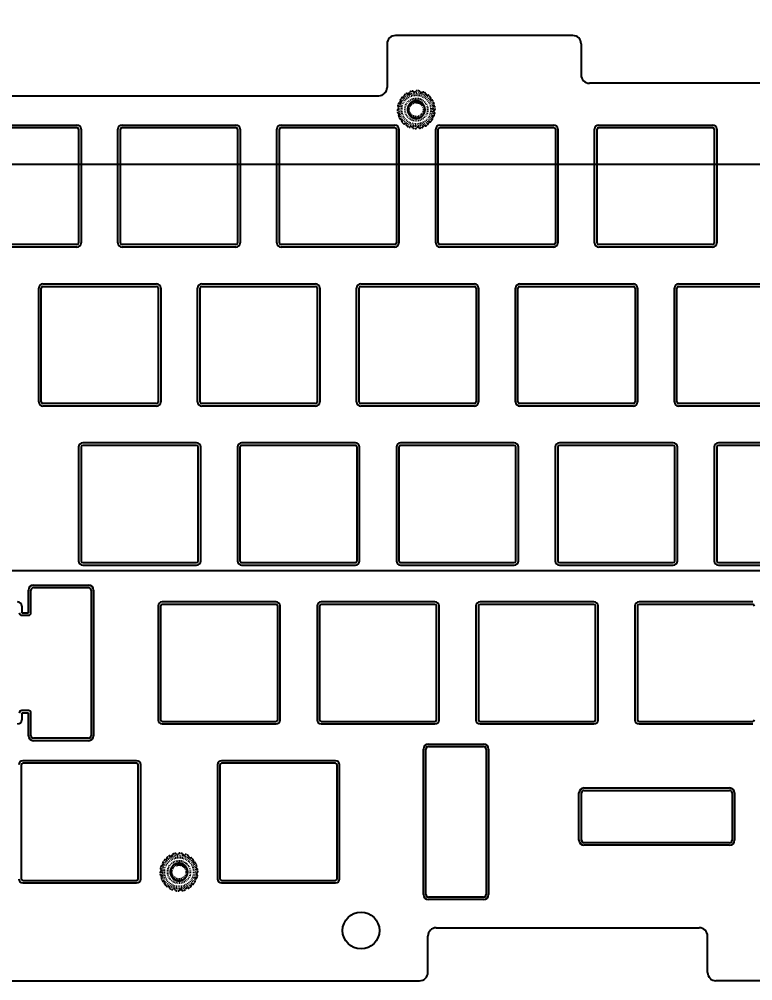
# Model space of a CAD drawing. Header units: inches. Extents: x 1466 to 2567, y -36 to 323.
# Drawn here: x 1622.4 to 1710.1, y 131.8 to 246.7 of the extents above; entities that cross this region are included whole.
import ezdxf

# ---------------------------------------------------------------- set-up
doc = ezdxf.new("R2010")
doc.units = ezdxf.units.IN
doc.header["$LTSCALE"] = 0.909449
doc.header["$MEASUREMENT"] = 0
doc.header["$PDMODE"] = 3
doc.header["$PDSIZE"] = 0.3125
doc.linetypes.add('HIDDEN', pattern=[0.2, 0.1, -0.1])
doc.linetypes.add('PHANTOM', pattern=[0.8, 0.45, -0.05, 0.1, -0.05, 0.1, -0.05])
doc.layers.get('0').update_dxf_attribs({"linetype": 'CONTINUOUS'})
doc.layers.get('Defpoints').update_dxf_attribs({"linetype": 'CONTINUOUS'})
doc.layers.add('DEFAULT_2', color=8, linetype='HIDDEN')
doc.layers.add('DEFAULT_3', color=7, linetype='PHANTOM')
doc.styles.get("Standard").update_dxf_attribs({"font": 'txt', "width": 0.8})
doc.dimstyles.get("Standard").update_dxf_attribs({"dimtxt": 6, "dimasz": 4.5, "dimexe": 1, "dimexo": 1, "dimgap": 0.09, "dimtad": 0, "dimzin": 1, "dimdsep": 46, "dimtxsty": 'STANDARD', "dimcen": 0.09, "dimclrd": 5, "dimclre": 5, "dimclrt": 1, "dimadec": 0, "dimazin": 0, "dimtp": 0.01, "dimtm": 0.01, "dimtfac": 1, "dimtofl": 0, "dimtmove": 0, "dimatfit": 3, "dimfxl": 1, "dimtolj": 1, "dimtzin": 4, "dimarcsym": 0})

# ---------------------------------------------------------------- blocks, each defined once
blk = doc.blocks.new('*D4')
at = {"layer": 'DEFAULT_3', "color": 3, "linetype": 'ByBlock', "lineweight": -2}
for p, q in [((1618.45, 233.77), (1618.45, 246.94)), ((1611.26, 233.77), (1619.45, 233.77)), ((1618.45, 224.27), (1618.45, 229.27)), ((1611.26, 219.77), (1619.45, 219.77))]:
    blk.add_line(p, q, dxfattribs=at)
at = {"layer": 'DEFAULT_3', "color": 3, "linetype": 'ByBlock'}
for points in [[(1617.7, 229.27), (1619.2, 229.27), (1618.45, 233.77)], [(1617.7, 224.27), (1619.2, 224.27), (1618.45, 219.77)]]:
    blk.add_solid(points, dxfattribs=at)
at = {"layer": 'Defpoints', "color": 0, "linetype": 'ByBlock'}
for p in [(1610.26, 233.77), (1618.45, 233.77), (1610.26, 219.77)]:
    blk.add_point(p, dxfattribs=at)
at = {"layer": 'DEFAULT_3', "color": 3, "linetype": 'ByBlock', "insert": (1618.45, 261.99), "char_height": 6, "attachment_point": 5, "rotation": 90}
blk.add_mtext('\\A1;14.00{\\H0.7x;\\S+0.05^ -0;}', dxfattribs=at)
blk = doc.blocks.new('*D5')
at = {"layer": 'DEFAULT_3', "color": 3, "linetype": 'ByBlock', "lineweight": -2}
for p, q in [((1592.19, 229.67), (1592.19, 230.36)), ((1592.19, 229.36), (1587.69, 229.36)), ((1876.6, 229.36), (1596.69, 229.36)), ((1881.1, 228.42), (1881.1, 228.36))]:
    blk.add_line(p, q, dxfattribs=at)
at = {"layer": 'DEFAULT_3', "color": 3, "linetype": 'ByBlock'}
for points in [[(1596.69, 230.11), (1596.69, 228.61), (1592.19, 229.36)], [(1876.6, 230.11), (1876.6, 228.61), (1881.1, 229.36)]]:
    blk.add_solid(points, dxfattribs=at)
at = {"layer": 'Defpoints', "color": 0, "linetype": 'ByBlock'}
for p in [(1881.1, 229.42), (1881.1, 229.36), (1592.19, 228.67)]:
    blk.add_point(p, dxfattribs=at)
at = {"layer": 'DEFAULT_3', "color": 3, "linetype": 'ByBlock', "insert": (1569.6, 229.36), "char_height": 6, "attachment_point": 5}
blk.add_mtext('\\A1;288.91%%P0.1', dxfattribs=at)
blk = doc.blocks.new('*D6')
at = {"layer": 'DEFAULT_3', "color": 3, "linetype": 'ByBlock', "lineweight": -2}
for p, q in [((1589.19, 187.77), (1589.19, 179.76)), ((1884.1, 187.77), (1884.1, 179.76)), ((1589.19, 180.76), (1584.69, 180.76)), ((1879.6, 180.76), (1593.69, 180.76))]:
    blk.add_line(p, q, dxfattribs=at)
at = {"layer": 'DEFAULT_3', "color": 3, "linetype": 'ByBlock'}
for points in [[(1593.69, 181.51), (1593.69, 180.01), (1589.19, 180.76)], [(1879.6, 181.51), (1879.6, 180.01), (1884.1, 180.76)]]:
    blk.add_solid(points, dxfattribs=at)
at = {"layer": 'Defpoints', "color": 0, "linetype": 'ByBlock'}
for p in [(1589.19, 188.77), (1884.1, 188.77), (1884.1, 180.76)]:
    blk.add_point(p, dxfattribs=at)
at = {"layer": 'DEFAULT_3', "color": 3, "linetype": 'ByBlock', "insert": (1566.6, 180.76), "char_height": 6, "attachment_point": 5}
blk.add_mtext('\\A1;294.91%%P0.1', dxfattribs=at)

msp = doc.modelspace()

# ---------------------------------------------------------------- linework, layer by layer
at = {"color": 7, "linetype": 'Continuous'}
for p, q in [((1666.342, 243.772), (1666.342, 238.572)), ((1688.542, 244.772), (1667.342, 244.772)), ((1689.542, 243.772), (1689.542, 240.072)), ((1800.562, 239.072), (1690.542, 239.072)), ((1594.191, 237.572), (1665.342, 237.572)), ((1615.657, 234.072), (1629.257, 234.072)), ((1615.657, 233.772), (1629.257, 233.772)), ((1629.457, 233.572), (1629.457, 219.972)), ((1629.757, 233.572), (1629.757, 219.972)), ((1634.157, 219.972), (1634.157, 233.572)), ((1634.457, 219.972), (1634.457, 233.572)), ((1634.657, 234.072), (1648.257, 234.072)), ((1634.657, 233.772), (1648.257, 233.772)), ((1648.457, 233.572), (1648.457, 219.972)), ((1648.757, 233.572), (1648.757, 219.972)), ((1653.157, 219.972), (1653.157, 233.572)), ((1653.457, 219.972), (1653.457, 233.572)), ((1653.657, 234.072), (1667.257, 234.072)), ((1653.657, 233.772), (1667.257, 233.772)), ((1667.457, 233.572), (1667.457, 219.972)), ((1667.757, 233.572), (1667.757, 219.972)), ((1672.157, 219.972), (1672.157, 233.572)), ((1672.457, 219.972), (1672.457, 233.572)), ((1672.657, 234.072), (1686.257, 234.072)), ((1672.657, 233.772), (1686.257, 233.772)), ((1686.457, 233.572), (1686.457, 219.972)), ((1686.757, 233.572), (1686.757, 219.972)), ((1691.157, 219.972), (1691.157, 233.572)), ((1691.457, 219.972), (1691.457, 233.572)), ((1691.657, 234.072), (1705.257, 234.072)), ((1691.657, 233.772), (1705.257, 233.772)), ((1705.457, 233.572), (1705.457, 219.972)), ((1705.757, 233.572), (1705.757, 219.972)), ((1629.257, 219.772), (1615.657, 219.772)), ((1648.257, 219.772), (1634.657, 219.772)), ((1667.257, 219.772), (1653.657, 219.772)), ((1686.257, 219.772), (1672.657, 219.772)), ((1705.257, 219.772), (1691.657, 219.772)), ((1629.257, 219.472), (1615.657, 219.472)), ((1648.257, 219.472), (1634.657, 219.472)), ((1667.257, 219.472), (1653.657, 219.472)), ((1686.257, 219.472), (1672.657, 219.472)), ((1705.257, 219.472), (1691.657, 219.472)), ((1625.187, 215.072), (1638.787, 215.072)), ((1644.187, 215.072), (1657.787, 215.072)), ((1663.187, 215.072), (1676.787, 215.072)), ((1682.187, 215.072), (1695.787, 215.072)), ((1701.187, 215.072), (1714.787, 215.072)), ((1624.687, 200.972), (1624.687, 214.572)), ((1624.987, 200.972), (1624.987, 214.572)), ((1625.187, 214.772), (1638.787, 214.772)), ((1638.987, 214.572), (1638.987, 200.972)), ((1639.287, 214.572), (1639.287, 200.972)), ((1643.687, 200.972), (1643.687, 214.572)), ((1643.987, 200.972), (1643.987, 214.572)), ((1644.187, 214.772), (1657.787, 214.772)), ((1657.987, 214.572), (1657.987, 200.972)), ((1658.287, 214.572), (1658.287, 200.972)), ((1662.687, 200.972), (1662.687, 214.572)), ((1662.987, 200.972), (1662.987, 214.572)), ((1663.187, 214.772), (1676.787, 214.772)), ((1676.987, 214.572), (1676.987, 200.972)), ((1677.287, 214.572), (1677.287, 200.972)), ((1681.687, 200.972), (1681.687, 214.572)), ((1681.987, 200.972), (1681.987, 214.572)), ((1682.187, 214.772), (1695.787, 214.772)), ((1695.987, 214.572), (1695.987, 200.972)), ((1696.287, 214.572), (1696.287, 200.972)), ((1700.687, 200.972), (1700.687, 214.572)), ((1700.987, 200.972), (1700.987, 214.572)), ((1701.187, 214.772), (1714.787, 214.772)), ((1638.787, 200.772), (1625.187, 200.772)), ((1638.787, 200.472), (1625.187, 200.472)), ((1657.787, 200.772), (1644.187, 200.772)), ((1657.787, 200.472), (1644.187, 200.472)), ((1676.787, 200.772), (1663.187, 200.772)), ((1676.787, 200.472), (1663.187, 200.472)), ((1695.787, 200.772), (1682.187, 200.772)), ((1695.787, 200.472), (1682.187, 200.472)), ((1714.787, 200.772), (1701.187, 200.772)), ((1714.787, 200.472), (1701.187, 200.472)), ((1629.452, 195.572), (1629.452, 181.972)), ((1629.752, 195.572), (1629.752, 181.972)), ((1643.552, 196.072), (1629.952, 196.072)), ((1643.552, 195.772), (1629.952, 195.772)), ((1643.752, 181.972), (1643.752, 195.572)), ((1644.052, 181.972), (1644.052, 195.572)), ((1648.452, 195.572), (1648.452, 181.972)), ((1648.752, 195.572), (1648.752, 181.972)), ((1662.552, 196.072), (1648.952, 196.072)), ((1662.552, 195.772), (1648.952, 195.772)), ((1662.752, 181.972), (1662.752, 195.572)), ((1663.052, 181.972), (1663.052, 195.572)), ((1667.452, 195.572), (1667.452, 181.972)), ((1667.752, 195.572), (1667.752, 181.972)), ((1681.552, 196.072), (1667.952, 196.072)), ((1681.552, 195.772), (1667.952, 195.772)), ((1681.752, 181.972), (1681.752, 195.572)), ((1682.052, 181.972), (1682.052, 195.572)), ((1686.452, 195.572), (1686.452, 181.972)), ((1686.752, 195.572), (1686.752, 181.972)), ((1700.552, 196.072), (1686.952, 196.072)), ((1700.552, 195.772), (1686.952, 195.772)), ((1700.752, 181.972), (1700.752, 195.572)), ((1701.052, 181.972), (1701.052, 195.572)), ((1705.452, 195.572), (1705.452, 181.972)), ((1705.752, 195.572), (1705.752, 181.972)), ((1719.552, 196.072), (1705.952, 196.072)), ((1719.552, 195.772), (1705.952, 195.772)), ((1629.952, 181.772), (1643.552, 181.772)), ((1648.952, 181.772), (1662.552, 181.772)), ((1667.952, 181.772), (1681.552, 181.772)), ((1686.952, 181.772), (1700.552, 181.772)), ((1705.952, 181.772), (1719.552, 181.772)), ((1629.952, 181.472), (1643.552, 181.472)), ((1648.952, 181.472), (1662.552, 181.472)), ((1667.952, 181.472), (1681.552, 181.472)), ((1686.952, 181.472), (1700.552, 181.472)), ((1705.952, 181.472), (1719.552, 181.472)), ((1623.457, 175.772), (1623.457, 178.472)), ((1623.757, 175.772), (1623.757, 178.472)), ((1624.057, 179.072), (1630.657, 179.072)), ((1624.057, 178.772), (1630.657, 178.772)), ((1630.957, 178.472), (1630.957, 161.072)), ((1631.257, 178.472), (1631.257, 161.072)), ((1653.062, 177.072), (1639.462, 177.072)), ((1672.062, 177.072), (1658.462, 177.072)), ((1691.062, 177.072), (1677.462, 177.072)), ((1710.062, 177.072), (1696.462, 177.072)), ((1622.657, 176.572), (1622.657, 175.772)), ((1638.962, 176.572), (1638.962, 162.972)), ((1639.262, 176.572), (1639.262, 162.972)), ((1653.062, 176.772), (1639.462, 176.772)), ((1653.262, 162.972), (1653.262, 176.572)), ((1653.562, 162.972), (1653.562, 176.572)), ((1657.962, 176.572), (1657.962, 162.972)), ((1658.262, 176.572), (1658.262, 162.972)), ((1672.062, 176.772), (1658.462, 176.772)), ((1672.262, 162.972), (1672.262, 176.572)), ((1672.562, 162.972), (1672.562, 176.572)), ((1676.962, 176.572), (1676.962, 162.972)), ((1677.262, 176.572), (1677.262, 162.972)), ((1691.062, 176.772), (1677.462, 176.772)), ((1691.262, 162.972), (1691.262, 176.572)), ((1691.562, 162.972), (1691.562, 176.572)), ((1695.962, 176.572), (1695.962, 162.972)), ((1696.262, 176.572), (1696.262, 162.972)), ((1710.062, 176.772), (1696.462, 176.772)), ((1622.657, 175.772), (1623.457, 175.772)), ((1622.657, 175.472), (1623.457, 175.472)), ((1623.457, 164.072), (1622.657, 164.072)), ((1622.657, 163.772), (1622.657, 162.972)), ((1623.457, 163.772), (1622.657, 163.772)), ((1623.457, 161.072), (1623.457, 163.772)), ((1623.757, 161.072), (1623.757, 163.772)), ((1639.462, 162.772), (1653.062, 162.772)), ((1639.462, 162.472), (1653.062, 162.472)), ((1658.462, 162.772), (1672.062, 162.772)), ((1658.462, 162.472), (1672.062, 162.472)), ((1677.462, 162.772), (1691.062, 162.772)), ((1677.462, 162.472), (1691.062, 162.472)), ((1696.462, 162.772), (1710.062, 162.772)), ((1696.462, 162.472), (1710.062, 162.472)), ((1630.657, 160.772), (1624.057, 160.772)), ((1630.657, 160.472), (1624.057, 160.472)), ((1671.282, 160.072), (1677.882, 160.072)), ((1670.682, 142.072), (1670.682, 159.472)), ((1670.982, 142.072), (1670.982, 159.472)), ((1671.282, 159.772), (1677.882, 159.772)), ((1678.182, 159.472), (1678.182, 142.072)), ((1678.482, 159.472), (1678.482, 142.072)), ((1622.592, 157.572), (1622.592, 143.972)), ((1636.392, 158.072), (1622.792, 158.072)), ((1636.392, 157.772), (1622.792, 157.772)), ((1636.592, 143.972), (1636.592, 157.572)), ((1636.892, 143.972), (1636.892, 157.572)), ((1646.057, 157.572), (1646.057, 143.972)), ((1646.357, 157.572), (1646.357, 143.972)), ((1660.157, 158.072), (1646.557, 158.072)), ((1660.157, 157.772), (1646.557, 157.772)), ((1660.357, 143.972), (1660.357, 157.572)), ((1660.657, 143.972), (1660.657, 157.572)), ((1689.282, 148.572), (1689.282, 154.222)), ((1689.582, 148.572), (1689.582, 154.222)), ((1689.882, 154.822), (1707.282, 154.822)), ((1689.882, 154.522), (1707.282, 154.522)), ((1707.582, 154.222), (1707.582, 148.572)), ((1707.882, 154.222), (1707.882, 148.572)), ((1707.282, 148.272), (1689.882, 148.272)), ((1707.282, 147.972), (1689.882, 147.972)), ((1622.792, 143.772), (1636.392, 143.772)), ((1646.557, 143.772), (1660.157, 143.772)), ((1622.792, 143.472), (1636.392, 143.472)), ((1646.557, 143.472), (1660.157, 143.472)), ((1677.882, 141.772), (1671.282, 141.772)), ((1677.882, 141.472), (1671.282, 141.472)), ((1672.222, 138.102), (1703.659, 138.102)), ((1671.222, 132.772), (1671.222, 137.102)), ((1704.659, 132.772), (1704.659, 137.102)), ((1608.222, 131.772), (1670.222, 131.772)), ((1767.659, 131.772), (1705.659, 131.772))]:
    msp.add_line(p, q, dxfattribs=at)
msp.add_circle((1663.222, 137.772), 2.2, dxfattribs=at)
for centre, radius, start, end in [((1667.342, 243.772), 1, 90, 180), ((1688.542, 243.772), 1, 0, 90), ((1690.542, 240.072), 1, 180, 270), ((1665.342, 238.572), 1, 270, 0), ((1629.257, 233.572), 0.5, 0, 90), ((1629.257, 233.572), 0.2, 0, 90), ((1634.657, 233.572), 0.5, 90, 180), ((1634.657, 233.572), 0.2, 90, 180), ((1648.257, 233.572), 0.5, 0, 90), ((1648.257, 233.572), 0.2, 0, 90), ((1653.657, 233.572), 0.5, 90, 180), ((1653.657, 233.572), 0.2, 90, 180), ((1667.257, 233.572), 0.5, 0, 90), ((1667.257, 233.572), 0.2, 0, 90), ((1672.657, 233.572), 0.5, 90, 180), ((1672.657, 233.572), 0.2, 90, 180), ((1686.257, 233.572), 0.5, 0, 90), ((1686.257, 233.572), 0.2, 0, 90), ((1691.657, 233.572), 0.5, 90, 180), ((1691.657, 233.572), 0.2, 90, 180), ((1705.257, 233.572), 0.5, 0, 90), ((1705.257, 233.572), 0.2, 0, 90), ((1629.257, 219.972), 0.5, 270, 0), ((1629.257, 219.972), 0.2, 270, 0), ((1634.657, 219.972), 0.5, 180, 270), ((1634.657, 219.972), 0.2, 180, 270), ((1648.257, 219.972), 0.5, 270, 0), ((1648.257, 219.972), 0.2, 270, 0), ((1653.657, 219.972), 0.5, 180, 270), ((1653.657, 219.972), 0.2, 180, 270), ((1667.257, 219.972), 0.5, 270, 0), ((1667.257, 219.972), 0.2, 270, 0), ((1672.657, 219.972), 0.5, 180, 270), ((1672.657, 219.972), 0.2, 180, 270), ((1686.257, 219.972), 0.5, 270, 0), ((1686.257, 219.972), 0.2, 270, 0), ((1691.657, 219.972), 0.5, 180, 270), ((1691.657, 219.972), 0.2, 180, 270), ((1705.257, 219.972), 0.5, 270, 0), ((1705.257, 219.972), 0.2, 270, 0), ((1625.187, 214.572), 0.5, 90, 180), ((1638.787, 214.572), 0.5, 0, 90), ((1644.187, 214.572), 0.5, 90, 180), ((1657.787, 214.572), 0.5, 0, 90), ((1663.187, 214.572), 0.5, 90, 180), ((1676.787, 214.572), 0.5, 0, 90), ((1682.187, 214.572), 0.5, 90, 180), ((1695.787, 214.572), 0.5, 0, 90), ((1701.187, 214.572), 0.5, 90, 180), ((1625.187, 214.572), 0.2, 90, 180), ((1638.787, 214.572), 0.2, 0, 90), ((1644.187, 214.572), 0.2, 90, 180), ((1657.787, 214.572), 0.2, 0, 90), ((1663.187, 214.572), 0.2, 90, 180), ((1676.787, 214.572), 0.2, 0, 90), ((1682.187, 214.572), 0.2, 90, 180), ((1695.787, 214.572), 0.2, 0, 90), ((1701.187, 214.572), 0.2, 90, 180), ((1625.187, 200.972), 0.5, 180, 270), ((1625.187, 200.972), 0.2, 180, 270), ((1638.787, 200.972), 0.5, 270, 0), ((1638.787, 200.972), 0.2, 270, 0), ((1644.187, 200.972), 0.5, 180, 270), ((1644.187, 200.972), 0.2, 180, 270), ((1657.787, 200.972), 0.5, 270, 360), ((1657.787, 200.972), 0.2, 270, 0), ((1663.187, 200.972), 0.5, 180, 270), ((1663.187, 200.972), 0.2, 180, 270), ((1676.787, 200.972), 0.5, 270, 360), ((1676.787, 200.972), 0.2, 270, 0), ((1682.187, 200.972), 0.5, 180, 270), ((1682.187, 200.972), 0.2, 180, 270), ((1695.787, 200.972), 0.5, 270, 0), ((1695.787, 200.972), 0.2, 270, 0), ((1701.187, 200.972), 0.5, 180, 270), ((1701.187, 200.972), 0.2, 180, 270), ((1629.952, 195.572), 0.5, 90, 180), ((1629.952, 195.572), 0.2, 90, 180), ((1643.552, 195.572), 0.5, 0, 90), ((1643.552, 195.572), 0.2, 0, 90), ((1648.952, 195.572), 0.5, 90, 180), ((1648.952, 195.572), 0.2, 90, 180), ((1662.552, 195.572), 0.5, 0, 90), ((1662.552, 195.572), 0.2, 0, 90), ((1667.952, 195.572), 0.5, 90, 180), ((1667.952, 195.572), 0.2, 90, 180), ((1681.552, 195.572), 0.5, 0, 90), ((1681.552, 195.572), 0.2, 0, 90), ((1686.952, 195.572), 0.5, 90, 180), ((1686.952, 195.572), 0.2, 90, 180), ((1700.552, 195.572), 0.5, 0, 90), ((1700.552, 195.572), 0.2, 0, 90), ((1705.952, 195.572), 0.5, 90, 180), ((1705.952, 195.572), 0.2, 90, 180), ((1629.952, 181.972), 0.5, 180, 270), ((1629.952, 181.972), 0.2, 180, 270), ((1643.552, 181.972), 0.5, 270, 0), ((1643.552, 181.972), 0.2, 270, 0), ((1648.952, 181.972), 0.5, 180, 270), ((1648.952, 181.972), 0.2, 180, 270), ((1662.552, 181.972), 0.5, 270, 360), ((1662.552, 181.972), 0.2, 270, 0), ((1667.952, 181.972), 0.5, 180, 270), ((1667.952, 181.972), 0.2, 180, 270), ((1681.552, 181.972), 0.5, 270, 360), ((1681.552, 181.972), 0.2, 270, 0), ((1686.952, 181.972), 0.5, 180, 270), ((1686.952, 181.972), 0.2, 180, 270), ((1700.552, 181.972), 0.5, 270, 0), ((1700.552, 181.972), 0.2, 270, 0), ((1705.952, 181.972), 0.5, 180, 270), ((1705.952, 181.972), 0.2, 180, 270), ((1624.057, 178.472), 0.6, 90, 180), ((1624.057, 178.472), 0.3, 90, 180), ((1630.657, 178.472), 0.6, 0, 90), ((1630.657, 178.472), 0.3, 0, 90), ((1622.157, 176.572), 0.5, 0, 90), ((1639.462, 176.572), 0.5, 90, 180), ((1653.062, 176.572), 0.5, 0, 90), ((1658.462, 176.572), 0.5, 90, 180), ((1672.062, 176.572), 0.5, 0, 90), ((1677.462, 176.572), 0.5, 90, 180), ((1691.062, 176.572), 0.5, 0, 90), ((1696.462, 176.572), 0.5, 90, 180), ((1639.462, 176.572), 0.2, 90, 180), ((1653.062, 176.572), 0.2, 0, 90), ((1658.462, 176.572), 0.2, 90, 180), ((1672.062, 176.572), 0.2, 0, 90), ((1677.462, 176.572), 0.2, 90, 180), ((1691.062, 176.572), 0.2, 0, 90), ((1696.462, 176.572), 0.2, 90, 180), ((1710.062, 176.572), 0.2, 0, 90), ((1622.657, 175.772), 0.3, 180, 270), ((1623.457, 175.772), 0.3, 270, 0), ((1622.657, 163.772), 0.3, 90, 180), ((1623.457, 163.772), 0.3, 0, 90), ((1622.157, 162.972), 0.5, 270, 0), ((1639.462, 162.972), 0.5, 180, 270), ((1639.462, 162.972), 0.2, 180, 270), ((1653.062, 162.972), 0.5, 270, 0), ((1653.062, 162.972), 0.2, 270, 0), ((1658.462, 162.972), 0.5, 180, 270), ((1658.462, 162.972), 0.2, 180, 270), ((1672.062, 162.972), 0.5, 270, 0), ((1672.062, 162.972), 0.2, 270, 0), ((1677.462, 162.972), 0.5, 180, 270), ((1677.462, 162.972), 0.2, 180, 270), ((1691.062, 162.972), 0.5, 270, 0), ((1691.062, 162.972), 0.2, 270, 0), ((1696.462, 162.972), 0.5, 180, 270), ((1696.462, 162.972), 0.2, 180, 270), ((1710.062, 162.972), 0.2, 270, 0), ((1624.057, 161.072), 0.6, 180, 270), ((1624.057, 161.072), 0.3, 180, 270), ((1630.657, 161.072), 0.6, 270, 0), ((1630.657, 161.072), 0.3, 270, 0), ((1671.282, 159.472), 0.6, 90, 180), ((1677.882, 159.472), 0.6, 0, 90), ((1671.282, 159.472), 0.3, 90, 180), ((1677.882, 159.472), 0.3, 0, 90), ((1622.792, 157.572), 0.5, 90, 180), ((1622.792, 157.572), 0.2, 90, 180), ((1636.392, 157.572), 0.5, 0, 90), ((1636.392, 157.572), 0.2, 0, 90), ((1646.557, 157.572), 0.5, 90, 180), ((1646.557, 157.572), 0.2, 90, 180), ((1660.157, 157.572), 0.5, 0, 90), ((1660.157, 157.572), 0.2, 0, 90), ((1689.882, 154.222), 0.6, 90, 180), ((1689.882, 154.222), 0.3, 90, 180), ((1707.282, 154.222), 0.6, 0, 90), ((1707.282, 154.222), 0.3, 0, 90), ((1689.882, 148.572), 0.6, 180, 270), ((1689.882, 148.572), 0.3, 180, 270), ((1707.282, 148.572), 0.6, 270, 0), ((1707.282, 148.572), 0.3, 270, 0), ((1622.792, 143.972), 0.5, 180, 270), ((1622.792, 143.972), 0.2, 180, 270), ((1636.392, 143.972), 0.5, 270, 0), ((1636.392, 143.972), 0.2, 270, 0), ((1646.557, 143.972), 0.5, 180, 270), ((1646.557, 143.972), 0.2, 180, 270), ((1660.157, 143.972), 0.5, 270, 0), ((1660.157, 143.972), 0.2, 270, 0), ((1671.282, 142.072), 0.6, 180, 270), ((1671.282, 142.072), 0.3, 180, 270), ((1677.882, 142.072), 0.6, 270, 0), ((1677.882, 142.072), 0.3, 270, 0), ((1672.222, 137.102), 1, 90, 180), ((1703.659, 137.102), 1, 0, 90), ((1670.222, 132.772), 1, 270, 0), ((1705.659, 132.772), 1, 180, 270)]:
    msp.add_arc(centre, radius, start, end, dxfattribs=at)
at = {"layer": 'DEFAULT_2', "color": 8, "linetype": 'HIDDEN'}
for p, q in [((1668.998, 237.862), (1669.044, 237.983)), ((1669.475, 238.099), (1669.575, 238.016)), ((1669.715, 238.029), (1669.799, 238.127)), ((1670.244, 238.088), (1670.31, 237.976)), ((1670.445, 237.94), (1670.559, 238.004)), ((1667.939, 236.871), (1667.896, 236.993)), ((1668.282, 237.361), (1668.152, 237.359)), ((1668.383, 237.589), (1668.381, 237.46)), ((1668.748, 237.846), (1668.871, 237.803)), ((1669.83, 236.762), (1669.83, 236.96)), ((1670.963, 237.815), (1670.987, 237.688)), ((1671.102, 237.607), (1671.23, 237.628)), ((1671.546, 237.313), (1671.525, 237.185)), ((1671.605, 237.07), (1671.732, 237.046)), ((1667.615, 235.943), (1667.713, 236.027)), ((1667.726, 236.167), (1667.643, 236.267)), ((1667.759, 236.698), (1667.88, 236.744)), ((1671.921, 236.641), (1671.857, 236.528)), ((1671.894, 236.393), (1672.005, 236.327)), ((1671.934, 235.658), (1672.016, 235.558)), ((1672.044, 235.882), (1671.946, 235.797)), ((1667.765, 235.432), (1667.654, 235.498)), ((1667.738, 235.183), (1667.802, 235.297)), ((1668.054, 234.755), (1667.927, 234.779)), ((1668.113, 234.512), (1668.134, 234.64)), ((1671.72, 234.954), (1671.763, 234.831)), ((1671.9, 235.126), (1671.779, 235.081)), ((1668.557, 234.217), (1668.429, 234.196)), ((1668.696, 234.01), (1668.672, 234.137)), ((1669.214, 233.884), (1669.101, 233.821)), ((1669.415, 233.737), (1669.349, 233.848)), ((1669.945, 233.796), (1669.86, 233.698)), ((1670.184, 233.726), (1670.084, 233.808)), ((1670.661, 233.963), (1670.616, 233.842)), ((1670.911, 233.979), (1670.788, 234.022)), ((1671.276, 234.235), (1671.278, 234.365)), ((1671.377, 234.464), (1671.507, 234.466)), ((1639.91, 146.221), (1639.78, 146.219)), ((1640.01, 146.449), (1640.008, 146.32)), ((1640.376, 146.706), (1640.498, 146.663)), ((1640.625, 146.722), (1640.671, 146.843)), ((1641.102, 146.959), (1641.203, 146.876)), ((1641.342, 146.889), (1641.427, 146.987)), ((1641.871, 146.948), (1641.938, 146.836)), ((1642.073, 146.8), (1642.186, 146.864)), ((1642.59, 146.675), (1642.615, 146.548)), ((1642.729, 146.467), (1642.857, 146.488)), ((1643.173, 146.173), (1643.152, 146.045)), ((1639.242, 144.803), (1639.341, 144.887)), ((1639.353, 145.027), (1639.271, 145.127)), ((1639.386, 145.558), (1639.508, 145.604)), ((1639.567, 145.731), (1639.524, 145.853)), ((1641.457, 145.622), (1641.457, 145.82)), ((1643.232, 145.93), (1643.36, 145.906)), ((1643.548, 145.501), (1643.485, 145.388)), ((1643.521, 145.253), (1643.633, 145.187)), ((1639.393, 144.292), (1639.281, 144.358)), ((1639.365, 144.043), (1639.429, 144.157)), ((1643.347, 143.814), (1643.39, 143.691)), ((1643.528, 143.986), (1643.406, 143.941)), ((1643.561, 144.518), (1643.643, 144.418)), ((1643.672, 144.742), (1643.573, 144.657)), ((1639.682, 143.615), (1639.554, 143.639)), ((1639.741, 143.372), (1639.762, 143.5)), ((1640.185, 143.077), (1640.056, 143.056)), ((1640.323, 142.87), (1640.299, 142.997)), ((1640.841, 142.744), (1640.728, 142.681)), ((1641.042, 142.597), (1640.976, 142.708)), ((1641.572, 142.656), (1641.487, 142.558)), ((1641.812, 142.586), (1641.711, 142.668)), ((1642.289, 142.823), (1642.243, 142.702)), ((1642.538, 142.839), (1642.415, 142.882)), ((1642.904, 143.095), (1642.905, 143.225)), ((1643.004, 143.324), (1643.134, 143.326))]:
    msp.add_line(p, q, dxfattribs=at)
for centre, radius in [((1669.83, 235.912), 2), ((1669.83, 235.912), 1.75), ((1669.83, 235.912), 1.35), ((1669.83, 235.912), 0.85), ((1641.457, 144.772), 2), ((1641.457, 144.772), 1.75), ((1641.457, 144.772), 1.35), ((1641.457, 144.772), 0.85)]:
    msp.add_circle(centre, radius, dxfattribs=at)
for centre, radius, start, end in [((1669.137, 237.948), 0.1, 108.78772, 159.31073), ((1669.83, 235.912), 2.25, 101.21228, 108.78772), ((1669.411, 238.021), 0.1, 50.68927, 101.21228), ((1669.639, 238.094), 0.1, 230.68927, 319.31073), ((1669.875, 238.062), 0.1, 88.78772, 139.31073), ((1669.83, 235.912), 2.25, 81.21228, 88.78772), ((1670.158, 238.037), 0.1, 30.68927, 81.21228), ((1670.396, 238.028), 0.1, 210.68927, 299.31073), ((1670.607, 237.917), 0.1, 68.78772, 119.31073), ((1669.83, 235.912), 2.25, 61.21228, 68.78772), ((1667.845, 236.838), 0.1, 290.68927, 19.31073), ((1667.991, 237.027), 0.1, 148.78772, 199.31073), ((1669.83, 235.912), 2.25, 141.21228, 148.78772), ((1668.154, 237.259), 0.1, 90.68927, 141.21228), ((1668.281, 237.461), 0.1, 270.68927, 359.31073), ((1668.483, 237.588), 0.1, 128.78772, 179.31073), ((1669.83, 235.912), 2.25, 121.21228, 128.78772), ((1668.715, 237.751), 0.1, 70.68927, 121.21228), ((1668.904, 237.897), 0.1, 250.68927, 339.31073), ((1670.865, 237.797), 0.1, 10.68927, 61.21228), ((1671.086, 237.706), 0.1, 190.68927, 279.31073), ((1671.246, 237.53), 0.1, 48.78772, 99.31073), ((1669.83, 235.912), 2.25, 41.21228, 48.78772), ((1671.447, 237.329), 0.1, 350.68927, 41.21228), ((1671.623, 237.168), 0.1, 170.68927, 259.31073), ((1671.714, 236.948), 0.1, 28.78772, 79.31073), ((1669.83, 235.912), 2.25, 21.21228, 28.78772), ((1667.68, 235.867), 0.1, 130.68927, 181.21228), ((1669.83, 235.912), 2.25, 181.21228, 188.78772), ((1667.721, 236.33), 0.1, 168.78772, 219.31073), ((1669.83, 235.912), 2.25, 161.21228, 168.78772), ((1667.794, 236.605), 0.1, 110.68927, 161.21228), ((1667.648, 236.103), 0.1, 310.68927, 39.31073), ((1671.945, 236.479), 0.1, 150.68927, 239.31073), ((1672.011, 235.722), 0.1, 130.68927, 219.31073), ((1671.834, 236.69), 0.1, 330.68927, 21.21228), ((1671.954, 236.241), 0.1, 8.78772, 59.31073), ((1671.979, 235.958), 0.1, 310.68927, 1.21228), ((1669.83, 235.912), 2.25, 1.21228, 8.78772), ((1667.705, 235.584), 0.1, 188.78772, 239.31073), ((1667.825, 235.134), 0.1, 150.68927, 201.21228), ((1669.83, 235.912), 2.25, 201.21228, 208.78772), ((1667.714, 235.346), 0.1, 330.68927, 59.31073), ((1667.945, 234.877), 0.1, 208.78772, 259.31073), ((1668.036, 234.656), 0.1, 350.68927, 79.31073), ((1668.212, 234.496), 0.1, 170.68927, 221.21228), ((1671.505, 234.566), 0.1, 270.68927, 321.21228), ((1669.83, 235.912), 2.25, 321.21228, 328.78772), ((1671.814, 234.987), 0.1, 110.68927, 199.31073), ((1671.668, 234.798), 0.1, 328.78772, 19.31073), ((1671.865, 235.22), 0.1, 290.68927, 341.21228), ((1669.83, 235.912), 2.25, 341.21228, 348.78772), ((1671.939, 235.494), 0.1, 348.78772, 39.31073), ((1669.83, 235.912), 2.25, 221.21228, 228.78772), ((1668.413, 234.295), 0.1, 228.78772, 279.31073), ((1668.574, 234.119), 0.1, 10.68927, 99.31073), ((1668.794, 234.028), 0.1, 190.68927, 241.21228), ((1669.83, 235.912), 2.25, 241.21228, 248.78772), ((1669.052, 233.908), 0.1, 248.78772, 299.31073), ((1669.263, 233.797), 0.1, 30.68927, 119.31073), ((1669.501, 233.788), 0.1, 210.68927, 261.21228), ((1669.83, 235.912), 2.25, 261.21228, 268.78772), ((1669.784, 233.763), 0.1, 268.78772, 319.31073), ((1670.02, 233.731), 0.1, 50.68927, 139.31073), ((1670.248, 233.803), 0.1, 230.68927, 281.21228), ((1669.83, 235.912), 2.25, 281.21228, 288.78772), ((1670.522, 233.877), 0.1, 288.78772, 339.31073), ((1670.755, 233.928), 0.1, 70.68927, 159.31073), ((1670.944, 234.074), 0.1, 250.68927, 301.21228), ((1669.83, 235.912), 2.25, 301.21228, 308.78772), ((1671.176, 234.237), 0.1, 308.78772, 359.31073), ((1671.378, 234.364), 0.1, 90.68927, 179.31073), ((1641.457, 144.772), 2.25, 141.21228, 148.78772), ((1639.781, 146.119), 0.1, 90.68927, 141.21228), ((1639.908, 146.321), 0.1, 270.68927, 359.31073), ((1640.11, 146.448), 0.1, 128.78772, 179.31073), ((1641.457, 144.772), 2.25, 121.21228, 128.78772), ((1640.343, 146.611), 0.1, 70.68927, 121.21228), ((1640.531, 146.757), 0.1, 250.68927, 339.31073), ((1640.764, 146.808), 0.1, 108.78772, 159.31073), ((1641.457, 144.772), 2.25, 101.21228, 108.78772), ((1641.039, 146.881), 0.1, 50.68927, 101.21228), ((1641.266, 146.954), 0.1, 230.68927, 319.31073), ((1641.502, 146.922), 0.1, 88.78772, 139.31073), ((1641.457, 144.772), 2.25, 81.21228, 88.78772), ((1641.785, 146.897), 0.1, 30.68927, 81.21228), ((1642.024, 146.888), 0.1, 210.68927, 299.31073), ((1642.235, 146.777), 0.1, 68.78772, 119.31073), ((1641.457, 144.772), 2.25, 61.21228, 68.78772), ((1642.492, 146.657), 0.1, 10.68927, 61.21228), ((1642.713, 146.566), 0.1, 190.68927, 279.31073), ((1642.873, 146.39), 0.1, 48.78772, 99.31073), ((1641.457, 144.772), 2.25, 41.21228, 48.78772), ((1643.074, 146.189), 0.1, 350.68927, 41.21228), ((1643.251, 146.028), 0.1, 170.68927, 259.31073), ((1639.348, 145.19), 0.1, 168.78772, 219.31073), ((1641.457, 144.772), 2.25, 161.21228, 168.78772), ((1639.421, 145.465), 0.1, 110.68927, 161.21228), ((1639.275, 144.963), 0.1, 310.68927, 39.31073), ((1639.472, 145.698), 0.1, 290.68927, 19.31073), ((1639.618, 145.887), 0.1, 148.78772, 199.31073), ((1643.341, 145.808), 0.1, 28.78772, 79.31073), ((1641.457, 144.772), 2.25, 21.21228, 28.78772), ((1643.572, 145.339), 0.1, 150.68927, 239.31073), ((1643.461, 145.55), 0.1, 330.68927, 21.21228), ((1643.582, 145.101), 0.1, 8.78772, 59.31073), ((1641.457, 144.772), 2.25, 1.21228, 8.78772), ((1639.307, 144.727), 0.1, 130.68927, 181.21228), ((1641.457, 144.772), 2.25, 181.21228, 188.78772), ((1639.332, 144.444), 0.1, 188.78772, 239.31073), ((1639.453, 143.994), 0.1, 150.68927, 201.21228), ((1641.457, 144.772), 2.25, 201.21228, 208.78772), ((1639.342, 144.206), 0.1, 330.68927, 59.31073), ((1639.573, 143.737), 0.1, 208.78772, 259.31073), ((1643.441, 143.847), 0.1, 110.68927, 199.31073), ((1643.296, 143.658), 0.1, 328.78772, 19.31073), ((1643.492, 144.08), 0.1, 290.68927, 341.21228), ((1643.638, 144.582), 0.1, 130.68927, 219.31073), ((1641.457, 144.772), 2.25, 341.21228, 348.78772), ((1643.566, 144.354), 0.1, 348.78772, 39.31073), ((1643.606, 144.818), 0.1, 310.68927, 1.21228), ((1639.663, 143.516), 0.1, 350.68927, 79.31073), ((1639.839, 143.356), 0.1, 170.68927, 221.21228), ((1641.457, 144.772), 2.25, 221.21228, 228.78772), ((1640.04, 143.155), 0.1, 228.78772, 279.31073), ((1640.201, 142.979), 0.1, 10.68927, 99.31073), ((1640.421, 142.888), 0.1, 190.68927, 241.21228), ((1641.457, 144.772), 2.25, 241.21228, 248.78772), ((1640.679, 142.768), 0.1, 248.78772, 299.31073), ((1640.89, 142.657), 0.1, 30.68927, 119.31073), ((1641.128, 142.648), 0.1, 210.68927, 261.21228), ((1641.457, 144.772), 2.25, 261.21228, 268.78772), ((1641.411, 142.623), 0.1, 268.78772, 319.31073), ((1641.648, 142.591), 0.1, 50.68927, 139.31073), ((1641.875, 142.663), 0.1, 230.68927, 281.21228), ((1641.457, 144.772), 2.25, 281.21228, 288.78772), ((1642.149, 142.737), 0.1, 288.78772, 339.31073), ((1642.382, 142.788), 0.1, 70.68927, 159.31073), ((1642.571, 142.934), 0.1, 250.68927, 301.21228), ((1641.457, 144.772), 2.25, 301.21228, 308.78772), ((1642.804, 143.097), 0.1, 308.78772, 359.31073), ((1643.005, 143.224), 0.1, 90.68927, 179.31073), ((1643.133, 143.426), 0.1, 270.68927, 321.21228), ((1641.457, 144.772), 2.25, 321.21228, 328.78772)]:
    msp.add_arc(centre, radius, start, end, dxfattribs=at)
for points, knots in [([(1668.848, 236.278), (1668.815, 236.189), (1668.772, 235.999), (1668.786, 235.756), (1668.836, 235.57), (1668.911, 235.393), (1669.05, 235.193), (1669.275, 235.008), (1669.542, 234.892), (1669.831, 234.851), (1670.119, 234.892), (1670.386, 235.009), (1670.61, 235.195), (1670.777, 235.434), (1670.871, 235.71), (1670.884, 235.953), (1670.855, 236.143), (1670.813, 236.282), (1670.753, 236.413), (1670.676, 236.536), (1670.582, 236.646), (1670.438, 236.774), (1670.27, 236.871), (1670.087, 236.932), (1669.944, 236.957), (1669.8, 236.963), (1669.656, 236.949), (1669.515, 236.915), (1669.38, 236.862), (1669.254, 236.791), (1669.139, 236.704), (1669.036, 236.602), (1668.92, 236.448), (1668.838, 236.272), (1668.793, 236.085), (1668.774, 235.893), (1668.796, 235.699), (1668.856, 235.516), (1668.941, 235.343), (1669.091, 235.152), (1669.286, 235.007), (1669.462, 234.928), (1669.646, 234.873), (1669.889, 234.853), (1670.174, 234.91), (1670.435, 235.041), (1670.648, 235.239), (1670.802, 235.487), (1670.88, 235.767), (1670.881, 236.059), (1670.801, 236.339), (1670.673, 236.546), (1670.541, 236.686), (1670.39, 236.806), (1670.217, 236.894), (1670.031, 236.944), (1669.839, 236.967), (1669.645, 236.951), (1669.461, 236.897), (1669.329, 236.836), (1669.207, 236.759), (1669.096, 236.665), (1669, 236.558), (1668.919, 236.437), (1668.856, 236.307), (1668.811, 236.17), (1668.785, 236.028), (1668.777, 235.835), (1668.809, 235.643), (1668.879, 235.464), (1668.95, 235.337), (1669.038, 235.222), (1669.14, 235.12), (1669.255, 235.032), (1669.423, 234.938), (1669.609, 234.881), (1669.801, 234.862), (1669.993, 234.87), (1670.229, 234.93), (1670.482, 235.075), (1670.684, 235.285), (1670.824, 235.54), (1670.886, 235.825), (1670.871, 236.116), (1670.776, 236.391), (1670.61, 236.631), (1670.385, 236.816), (1670.118, 236.933), (1669.925, 236.96), (1669.83, 236.96)], [0, 0, 0, 0, 0.0156108, 0.0312233, 0.0390475, 0.0468717, 0.0624832, 0.0780945, 0.0937061, 0.1093178, 0.1249293, 0.1405415, 0.1561525, 0.1717643, 0.187375, 0.2029874, 0.2108116, 0.218636, 0.2264605, 0.2342849, 0.2421089, 0.2499332, 0.2655458, 0.27337, 0.2811941, 0.2890187, 0.2968431, 0.3046673, 0.3124916, 0.320316, 0.3281405, 0.3359648, 0.3437892, 0.3594021, 0.3672264, 0.3750505, 0.3906628, 0.3984871, 0.4063112, 0.4219234, 0.4375343, 0.4453586, 0.4531831, 0.4687944, 0.4844063, 0.5000179, 0.5156295, 0.5312414, 0.5468529, 0.5624655, 0.5780763, 0.5936885, 0.6015126, 0.6093369, 0.6249492, 0.6327734, 0.6405976, 0.6562105, 0.6640347, 0.671859, 0.6796835, 0.687508, 0.6953322, 0.7031565, 0.7109809, 0.7188054, 0.7266296, 0.7344538, 0.7500664, 0.7578907, 0.7657149, 0.7735391, 0.7813637, 0.789188, 0.7970122, 0.8126246, 0.8204489, 0.828273, 0.8438847, 0.8594958, 0.8751079, 0.8907193, 0.906331, 0.9219426, 0.9375539, 0.9531655, 0.9687764, 0.9843888, 1, 1, 1, 1]), ([(1670.332, 234.993), (1670.416, 235.039), (1670.572, 235.155), (1670.75, 235.386), (1670.859, 235.656), (1670.889, 235.945), (1670.841, 236.233), (1670.715, 236.496), (1670.524, 236.715), (1670.279, 236.873), (1670, 236.96), (1669.709, 236.966), (1669.474, 236.906), (1669.301, 236.821), (1669.142, 236.712), (1669.006, 236.572), (1668.903, 236.409), (1668.844, 236.277), (1668.804, 236.139), (1668.782, 235.996), (1668.78, 235.851), (1668.799, 235.707), (1668.837, 235.568), (1668.894, 235.435), (1668.968, 235.311), (1669.059, 235.198), (1669.164, 235.099), (1669.282, 235.015), (1669.411, 234.948), (1669.547, 234.9), (1669.689, 234.871), (1669.833, 234.862), (1669.977, 234.872), (1670.166, 234.912), (1670.344, 234.991), (1670.5, 235.103), (1670.64, 235.236), (1670.75, 235.397), (1670.825, 235.574), (1670.874, 235.761), (1670.886, 236.003), (1670.822, 236.288), (1670.682, 236.543), (1670.413, 236.82), (1669.947, 237.009), (1669.452, 236.923), (1669.131, 236.71), (1668.939, 236.49), (1668.816, 236.226), (1668.777, 235.986), (1668.785, 235.794), (1668.821, 235.604), (1668.894, 235.424), (1669.002, 235.264), (1669.131, 235.122), (1669.288, 235.006), (1669.464, 234.927), (1669.603, 234.886), (1669.746, 234.865), (1669.89, 234.863), (1670.034, 234.881), (1670.174, 234.919), (1670.307, 234.976), (1670.431, 235.051), (1670.544, 235.141), (1670.643, 235.247), (1670.726, 235.365), (1670.793, 235.493), (1670.842, 235.629), (1670.871, 235.771), (1670.88, 235.915), (1670.87, 236.06), (1670.84, 236.201), (1670.774, 236.382), (1670.646, 236.589), (1670.432, 236.786), (1670.171, 236.916), (1669.885, 236.972), (1669.595, 236.946), (1669.322, 236.844), (1669.088, 236.671), (1668.909, 236.441), (1668.801, 236.17), (1668.769, 235.88), (1668.818, 235.593), (1668.943, 235.33), (1669.071, 235.184), (1669.144, 235.121)], [0, 0, 0, 0, 0.0156206, 0.0312416, 0.0468618, 0.0624828, 0.0781031, 0.0937235, 0.1093441, 0.1249647, 0.1405859, 0.1562066, 0.1718275, 0.1796564, 0.187485, 0.2031064, 0.2109353, 0.2187643, 0.2265933, 0.2344223, 0.2422505, 0.2500798, 0.2579085, 0.2657376, 0.273566, 0.2813951, 0.2892239, 0.2970531, 0.3048819, 0.3127108, 0.32054, 0.328369, 0.3361983, 0.3440269, 0.3596489, 0.3674779, 0.3753061, 0.3909275, 0.3987563, 0.4065848, 0.422206, 0.4378259, 0.4534474, 0.4690682, 0.5000189, 0.5309693, 0.5465897, 0.5622108, 0.5778305, 0.5934519, 0.6012804, 0.6091092, 0.6247304, 0.6325586, 0.6403878, 0.6560103, 0.6638391, 0.6716685, 0.6794976, 0.6873268, 0.6951557, 0.7029845, 0.7108136, 0.7186426, 0.7264716, 0.7343, 0.7421292, 0.7499577, 0.7577867, 0.765615, 0.773444, 0.7812731, 0.7891022, 0.7969311, 0.8125525, 0.8281721, 0.8437932, 0.8594143, 0.8750359, 0.8906567, 0.9062774, 0.9218975, 0.9375176, 0.9531382, 0.968758, 0.9843791, 1, 1, 1, 1]), ([(1669.144, 235.121), (1669.216, 235.058), (1669.379, 234.952), (1669.611, 234.88), (1669.803, 234.862), (1669.996, 234.87), (1670.231, 234.931), (1670.483, 235.076), (1670.685, 235.286), (1670.824, 235.543), (1670.887, 235.827), (1670.871, 236.118), (1670.775, 236.393), (1670.609, 236.633), (1670.383, 236.817), (1670.16, 236.915), (1669.972, 236.954), (1669.827, 236.963), (1669.683, 236.953), (1669.541, 236.923), (1669.405, 236.874), (1669.235, 236.784), (1669.085, 236.66), (1668.965, 236.509), (1668.891, 236.385), (1668.835, 236.251), (1668.798, 236.112), (1668.78, 235.968), (1668.782, 235.823), (1668.805, 235.68), (1668.846, 235.542), (1668.906, 235.41), (1669.01, 235.248), (1669.146, 235.109), (1669.306, 235.001), (1669.479, 234.917), (1669.668, 234.87), (1669.861, 234.862), (1670.052, 234.881), (1670.284, 234.954), (1670.488, 235.087), (1670.623, 235.224), (1670.739, 235.378), (1670.843, 235.598), (1670.89, 235.885), (1670.858, 236.175), (1670.747, 236.444), (1670.568, 236.674), (1670.333, 236.846), (1670.06, 236.948), (1669.769, 236.971), (1669.531, 236.925), (1669.353, 236.849), (1669.188, 236.75), (1669.045, 236.618), (1668.933, 236.461), (1668.845, 236.29), (1668.792, 236.103), (1668.779, 235.911), (1668.789, 235.766), (1668.819, 235.625), (1668.868, 235.489), (1668.935, 235.361), (1669.019, 235.243), (1669.119, 235.138), (1669.232, 235.048), (1669.356, 234.974), (1669.534, 234.899), (1669.725, 234.862), (1669.918, 234.865), (1670.061, 234.887), (1670.199, 234.929), (1670.331, 234.989), (1670.453, 235.066), (1670.6, 235.191), (1670.719, 235.345), (1670.804, 235.518), (1670.864, 235.701), (1670.89, 235.943), (1670.842, 236.231), (1670.716, 236.494), (1670.525, 236.714), (1670.281, 236.872), (1670.003, 236.959), (1669.712, 236.966), (1669.476, 236.907), (1669.303, 236.822), (1669.144, 236.714), (1668.974, 236.54), (1668.882, 236.368), (1668.848, 236.278)], [0, 0, 0, 0, 0.0156102, 0.0312221, 0.039046, 0.0468699, 0.0624809, 0.0780916, 0.0937026, 0.1093137, 0.1249246, 0.1405362, 0.1561467, 0.1717578, 0.187368, 0.2029797, 0.2108037, 0.2186278, 0.2264519, 0.2342761, 0.2420998, 0.2499238, 0.2655358, 0.2733597, 0.2811836, 0.2890078, 0.2968319, 0.3046558, 0.3124798, 0.320304, 0.3281282, 0.3359522, 0.3437763, 0.3593886, 0.3672126, 0.3750364, 0.3906481, 0.3984721, 0.4062959, 0.4219075, 0.4375179, 0.4453418, 0.4531661, 0.4687768, 0.484388, 0.4999991, 0.5156101, 0.5312214, 0.5468324, 0.5624443, 0.5780546, 0.5936661, 0.60149, 0.609314, 0.6249257, 0.6327496, 0.6405734, 0.6561858, 0.6640097, 0.6718338, 0.6796579, 0.6874821, 0.695306, 0.70313, 0.7109542, 0.7187783, 0.7266022, 0.7344261, 0.7500381, 0.7578622, 0.7656861, 0.77351, 0.7813343, 0.7891583, 0.7969822, 0.812594, 0.820418, 0.8282419, 0.8438529, 0.8594634, 0.8750749, 0.8906858, 0.9062969, 0.9219079, 0.9375187, 0.9531296, 0.9609537, 0.9687777, 0.9843895, 1, 1, 1, 1]), ([(1670.531, 236.429), (1670.48, 236.505), (1670.385, 236.607), (1670.233, 236.709), (1670.108, 236.767), (1669.975, 236.805), (1669.839, 236.822), (1669.701, 236.819), (1669.566, 236.795), (1669.435, 236.751), (1669.312, 236.689), (1669.2, 236.609), (1669.101, 236.513), (1669.017, 236.404), (1668.95, 236.284), (1668.9, 236.156), (1668.869, 236.022), (1668.858, 235.885), (1668.866, 235.747), (1668.894, 235.612), (1668.955, 235.44), (1669.076, 235.243), (1669.28, 235.054), (1669.527, 234.929), (1669.798, 234.873), (1670.075, 234.892), (1670.25, 234.952), (1670.332, 234.993)], [0, 0, 0, 0, 0.0623481, 0.0936166, 0.1248858, 0.1561576, 0.1874305, 0.2187053, 0.2499835, 0.2812611, 0.3125385, 0.3438151, 0.3750936, 0.4063751, 0.437657, 0.46894, 0.5002219, 0.5315082, 0.5627917, 0.5940769, 0.6253634, 0.6877898, 0.750218, 0.8126579, 0.8751007, 0.9375444, 1, 1, 1, 1]), ([(1669.856, 236.762), (1669.921, 236.762), (1670.051, 236.746), (1670.235, 236.68), (1670.4, 236.574), (1670.491, 236.48), (1670.531, 236.429)], [0, 0, 0, 0, 0.2500112, 0.4999864, 0.7499801, 1, 1, 1, 1]), ([(1640.475, 145.138), (1640.442, 145.049), (1640.399, 144.859), (1640.414, 144.616), (1640.463, 144.43), (1640.538, 144.253), (1640.677, 144.053), (1640.902, 143.868), (1641.169, 143.752), (1641.458, 143.711), (1641.746, 143.752), (1642.014, 143.869), (1642.238, 144.055), (1642.404, 144.294), (1642.498, 144.57), (1642.511, 144.813), (1642.482, 145.003), (1642.44, 145.142), (1642.38, 145.273), (1642.303, 145.396), (1642.209, 145.506), (1642.066, 145.634), (1641.897, 145.731), (1641.714, 145.792), (1641.571, 145.817), (1641.427, 145.823), (1641.283, 145.809), (1641.142, 145.775), (1641.008, 145.722), (1640.881, 145.651), (1640.766, 145.564), (1640.664, 145.462), (1640.548, 145.308), (1640.465, 145.132), (1640.42, 144.945), (1640.402, 144.753), (1640.424, 144.559), (1640.483, 144.376), (1640.568, 144.203), (1640.718, 144.012), (1640.914, 143.867), (1641.089, 143.788), (1641.274, 143.733), (1641.516, 143.713), (1641.802, 143.77), (1642.062, 143.901), (1642.276, 144.099), (1642.429, 144.347), (1642.507, 144.627), (1642.508, 144.919), (1642.428, 145.199), (1642.301, 145.406), (1642.168, 145.546), (1642.018, 145.666), (1641.844, 145.754), (1641.658, 145.804), (1641.467, 145.827), (1641.272, 145.811), (1641.088, 145.757), (1640.956, 145.696), (1640.834, 145.619), (1640.724, 145.525), (1640.627, 145.418), (1640.547, 145.297), (1640.483, 145.167), (1640.438, 145.03), (1640.412, 144.888), (1640.404, 144.695), (1640.437, 144.503), (1640.507, 144.324), (1640.577, 144.197), (1640.665, 144.082), (1640.767, 143.98), (1640.882, 143.892), (1641.05, 143.798), (1641.237, 143.741), (1641.428, 143.722), (1641.621, 143.73), (1641.856, 143.79), (1642.109, 143.935), (1642.311, 144.145), (1642.451, 144.4), (1642.514, 144.685), (1642.498, 144.976), (1642.403, 145.251), (1642.238, 145.491), (1642.012, 145.676), (1641.746, 145.793), (1641.553, 145.82), (1641.457, 145.82)], [0, 0, 0, 0, 0.0156108, 0.0312233, 0.0390475, 0.0468717, 0.0624832, 0.0780945, 0.0937061, 0.1093178, 0.1249293, 0.1405415, 0.1561525, 0.1717643, 0.187375, 0.2029874, 0.2108116, 0.218636, 0.2264605, 0.2342849, 0.2421089, 0.2499332, 0.2655458, 0.27337, 0.2811941, 0.2890187, 0.2968431, 0.3046673, 0.3124916, 0.320316, 0.3281405, 0.3359648, 0.3437892, 0.3594021, 0.3672264, 0.3750505, 0.3906628, 0.3984871, 0.4063112, 0.4219234, 0.4375343, 0.4453586, 0.4531831, 0.4687944, 0.4844063, 0.5000179, 0.5156295, 0.5312414, 0.5468529, 0.5624655, 0.5780763, 0.5936885, 0.6015126, 0.6093369, 0.6249492, 0.6327734, 0.6405976, 0.6562105, 0.6640347, 0.671859, 0.6796835, 0.687508, 0.6953322, 0.7031565, 0.7109809, 0.7188054, 0.7266296, 0.7344538, 0.7500664, 0.7578907, 0.7657149, 0.7735391, 0.7813637, 0.789188, 0.7970122, 0.8126246, 0.8204489, 0.828273, 0.8438847, 0.8594958, 0.8751079, 0.8907193, 0.906331, 0.9219426, 0.9375539, 0.9531655, 0.9687764, 0.9843888, 1, 1, 1, 1]), ([(1641.959, 143.853), (1642.043, 143.899), (1642.2, 144.015), (1642.377, 144.246), (1642.487, 144.516), (1642.517, 144.805), (1642.469, 145.093), (1642.342, 145.356), (1642.151, 145.575), (1641.906, 145.733), (1641.628, 145.82), (1641.336, 145.826), (1641.101, 145.766), (1640.928, 145.681), (1640.769, 145.572), (1640.633, 145.432), (1640.531, 145.269), (1640.472, 145.137), (1640.431, 144.999), (1640.409, 144.856), (1640.408, 144.711), (1640.426, 144.567), (1640.464, 144.428), (1640.521, 144.295), (1640.595, 144.171), (1640.686, 144.058), (1640.792, 143.959), (1640.91, 143.875), (1641.038, 143.808), (1641.174, 143.76), (1641.316, 143.731), (1641.46, 143.722), (1641.605, 143.732), (1641.793, 143.772), (1641.971, 143.851), (1642.128, 143.963), (1642.267, 144.096), (1642.377, 144.257), (1642.452, 144.434), (1642.501, 144.621), (1642.513, 144.863), (1642.45, 145.148), (1642.309, 145.403), (1642.04, 145.68), (1641.575, 145.869), (1641.08, 145.783), (1640.758, 145.57), (1640.567, 145.35), (1640.444, 145.086), (1640.404, 144.846), (1640.413, 144.654), (1640.448, 144.464), (1640.521, 144.284), (1640.629, 144.124), (1640.759, 143.982), (1640.916, 143.866), (1641.091, 143.787), (1641.23, 143.746), (1641.373, 143.725), (1641.518, 143.723), (1641.661, 143.741), (1641.801, 143.779), (1641.934, 143.836), (1642.058, 143.911), (1642.171, 144.001), (1642.27, 144.107), (1642.353, 144.225), (1642.42, 144.353), (1642.469, 144.489), (1642.498, 144.631), (1642.507, 144.775), (1642.497, 144.92), (1642.467, 145.061), (1642.402, 145.242), (1642.274, 145.449), (1642.059, 145.646), (1641.798, 145.776), (1641.512, 145.832), (1641.222, 145.806), (1640.949, 145.704), (1640.715, 145.531), (1640.536, 145.301), (1640.428, 145.03), (1640.396, 144.74), (1640.446, 144.453), (1640.57, 144.19), (1640.698, 144.044), (1640.771, 143.981)], [0, 0, 0, 0, 0.0156206, 0.0312416, 0.0468618, 0.0624828, 0.0781031, 0.0937235, 0.1093441, 0.1249647, 0.1405859, 0.1562066, 0.1718275, 0.1796564, 0.187485, 0.2031064, 0.2109353, 0.2187643, 0.2265933, 0.2344223, 0.2422505, 0.2500798, 0.2579085, 0.2657376, 0.273566, 0.2813951, 0.2892239, 0.2970531, 0.3048819, 0.3127108, 0.32054, 0.328369, 0.3361983, 0.3440269, 0.3596489, 0.3674779, 0.3753061, 0.3909275, 0.3987563, 0.4065848, 0.422206, 0.4378259, 0.4534474, 0.4690682, 0.5000189, 0.5309693, 0.5465897, 0.5622108, 0.5778305, 0.5934519, 0.6012804, 0.6091092, 0.6247304, 0.6325586, 0.6403878, 0.6560103, 0.6638391, 0.6716685, 0.6794976, 0.6873268, 0.6951557, 0.7029845, 0.7108136, 0.7186426, 0.7264716, 0.7343, 0.7421292, 0.7499577, 0.7577867, 0.765615, 0.773444, 0.7812731, 0.7891022, 0.7969311, 0.8125525, 0.8281721, 0.8437932, 0.8594143, 0.8750359, 0.8906567, 0.9062774, 0.9218975, 0.9375176, 0.9531382, 0.968758, 0.9843791, 1, 1, 1, 1]), ([(1640.771, 143.981), (1640.843, 143.918), (1641.006, 143.812), (1641.239, 143.74), (1641.43, 143.722), (1641.623, 143.73), (1641.858, 143.791), (1642.111, 143.936), (1642.313, 144.146), (1642.452, 144.403), (1642.514, 144.687), (1642.498, 144.978), (1642.402, 145.253), (1642.236, 145.493), (1642.01, 145.677), (1641.787, 145.775), (1641.599, 145.814), (1641.455, 145.823), (1641.31, 145.813), (1641.169, 145.783), (1641.033, 145.734), (1640.862, 145.644), (1640.712, 145.52), (1640.592, 145.369), (1640.518, 145.245), (1640.462, 145.111), (1640.425, 144.972), (1640.407, 144.828), (1640.41, 144.683), (1640.432, 144.54), (1640.474, 144.402), (1640.534, 144.27), (1640.637, 144.108), (1640.773, 143.969), (1640.933, 143.861), (1641.106, 143.777), (1641.296, 143.73), (1641.488, 143.722), (1641.68, 143.741), (1641.911, 143.814), (1642.115, 143.947), (1642.25, 144.084), (1642.366, 144.238), (1642.47, 144.458), (1642.517, 144.745), (1642.485, 145.035), (1642.374, 145.304), (1642.195, 145.534), (1641.96, 145.706), (1641.687, 145.808), (1641.397, 145.831), (1641.158, 145.785), (1640.981, 145.709), (1640.816, 145.61), (1640.672, 145.478), (1640.56, 145.321), (1640.472, 145.15), (1640.419, 144.963), (1640.406, 144.771), (1640.416, 144.626), (1640.446, 144.485), (1640.495, 144.349), (1640.562, 144.221), (1640.647, 144.103), (1640.747, 143.998), (1640.859, 143.908), (1640.984, 143.834), (1641.161, 143.759), (1641.353, 143.722), (1641.545, 143.725), (1641.688, 143.747), (1641.827, 143.789), (1641.958, 143.849), (1642.081, 143.926), (1642.227, 144.051), (1642.347, 144.205), (1642.431, 144.378), (1642.491, 144.561), (1642.517, 144.803), (1642.469, 145.091), (1642.344, 145.354), (1642.153, 145.574), (1641.908, 145.732), (1641.63, 145.819), (1641.339, 145.826), (1641.103, 145.767), (1640.93, 145.682), (1640.771, 145.574), (1640.601, 145.4), (1640.509, 145.228), (1640.475, 145.138)], [0, 0, 0, 0, 0.0156102, 0.0312221, 0.039046, 0.0468699, 0.0624809, 0.0780916, 0.0937026, 0.1093137, 0.1249246, 0.1405362, 0.1561467, 0.1717578, 0.187368, 0.2029797, 0.2108037, 0.2186278, 0.2264519, 0.2342761, 0.2420998, 0.2499238, 0.2655358, 0.2733597, 0.2811836, 0.2890078, 0.2968319, 0.3046558, 0.3124798, 0.320304, 0.3281282, 0.3359522, 0.3437763, 0.3593886, 0.3672126, 0.3750364, 0.3906481, 0.3984721, 0.4062959, 0.4219075, 0.4375179, 0.4453418, 0.4531661, 0.4687768, 0.484388, 0.4999991, 0.5156101, 0.5312214, 0.5468324, 0.5624443, 0.5780546, 0.5936661, 0.60149, 0.609314, 0.6249257, 0.6327496, 0.6405734, 0.6561858, 0.6640097, 0.6718338, 0.6796579, 0.6874821, 0.695306, 0.70313, 0.7109542, 0.7187783, 0.7266022, 0.7344261, 0.7500381, 0.7578622, 0.7656861, 0.77351, 0.7813343, 0.7891583, 0.7969822, 0.812594, 0.820418, 0.8282419, 0.8438529, 0.8594634, 0.8750749, 0.8906858, 0.9062969, 0.9219079, 0.9375187, 0.9531296, 0.9609537, 0.9687777, 0.9843895, 1, 1, 1, 1]), ([(1642.158, 145.289), (1642.107, 145.365), (1642.012, 145.467), (1641.86, 145.569), (1641.735, 145.627), (1641.603, 145.665), (1641.466, 145.682), (1641.328, 145.679), (1641.193, 145.655), (1641.062, 145.611), (1640.94, 145.549), (1640.828, 145.469), (1640.728, 145.373), (1640.645, 145.264), (1640.577, 145.144), (1640.527, 145.016), (1640.497, 144.882), (1640.486, 144.745), (1640.494, 144.607), (1640.521, 144.472), (1640.582, 144.3), (1640.703, 144.103), (1640.907, 143.914), (1641.154, 143.789), (1641.426, 143.733), (1641.702, 143.752), (1641.877, 143.812), (1641.959, 143.853)], [0, 0, 0, 0, 0.0623481, 0.0936166, 0.1248858, 0.1561576, 0.1874305, 0.2187053, 0.2499835, 0.2812611, 0.3125385, 0.3438151, 0.3750936, 0.4063751, 0.437657, 0.46894, 0.5002219, 0.5315082, 0.5627917, 0.5940769, 0.6253634, 0.6877898, 0.750218, 0.8126579, 0.8751007, 0.9375444, 1, 1, 1, 1]), ([(1641.483, 145.622), (1641.548, 145.622), (1641.678, 145.606), (1641.862, 145.54), (1642.027, 145.434), (1642.118, 145.34), (1642.158, 145.289)], [0, 0, 0, 0, 0.2500112, 0.4999864, 0.7499801, 1, 1, 1, 1])]:
    msp.add_open_spline(points, degree=3, knots=knots, dxfattribs=at)
for points in [[(1670.531, 236.429), (1670.512, 236.443), (1670.493, 236.456), (1670.473, 236.468)], [(1642.158, 145.289), (1642.139, 145.303), (1642.12, 145.316), (1642.1, 145.328)]]:
    msp.add_open_spline(points, degree=3, dxfattribs=at)

# ---------------------------------------------------------------- dimensions: what is measured, and where the dimension line sits
at = {"layer": 'DEFAULT_3', "linetype": 'ByBlock'}
dim = msp.add_linear_dim(base=(1618.454, 233.772), p1=(1610.257, 219.772), p2=(1610.257, 233.772), angle=90, text='<>{\\H0.7x;\\S+0.05^ -0;}', dimstyle='STANDARD', override={"dimclrd": 3, "dimclre": 3, "dimclrt": 3, "dimtfillclr": 256}, dxfattribs=at)
dim.commit()
dim.dimension.update_dxf_attribs({"geometry": '*D4', "text_midpoint": (1618.454, 261.994), "dimtype": 160})
for base, p1, p2, picture, middle in [((1881.097, 229.355), (1592.191, 228.672), (1881.097, 229.422), '*D5', (1569.601, 229.355)), ((1884.097, 180.759), (1589.191, 188.772), (1884.097, 188.772), '*D6', (1566.601, 180.759))]:
    dim = msp.add_linear_dim(base=base, p1=p1, p2=p2, text='<>%%P0.1', dimstyle='STANDARD', override={"dimclrd": 3, "dimclre": 3, "dimclrt": 3, "dimtfillclr": 256}, dxfattribs=at)
    dim.commit()
    dim.dimension.update_dxf_attribs({"geometry": picture, "text_midpoint": middle, "dimtype": 160})

doc.saveas('drawing.dxf')
